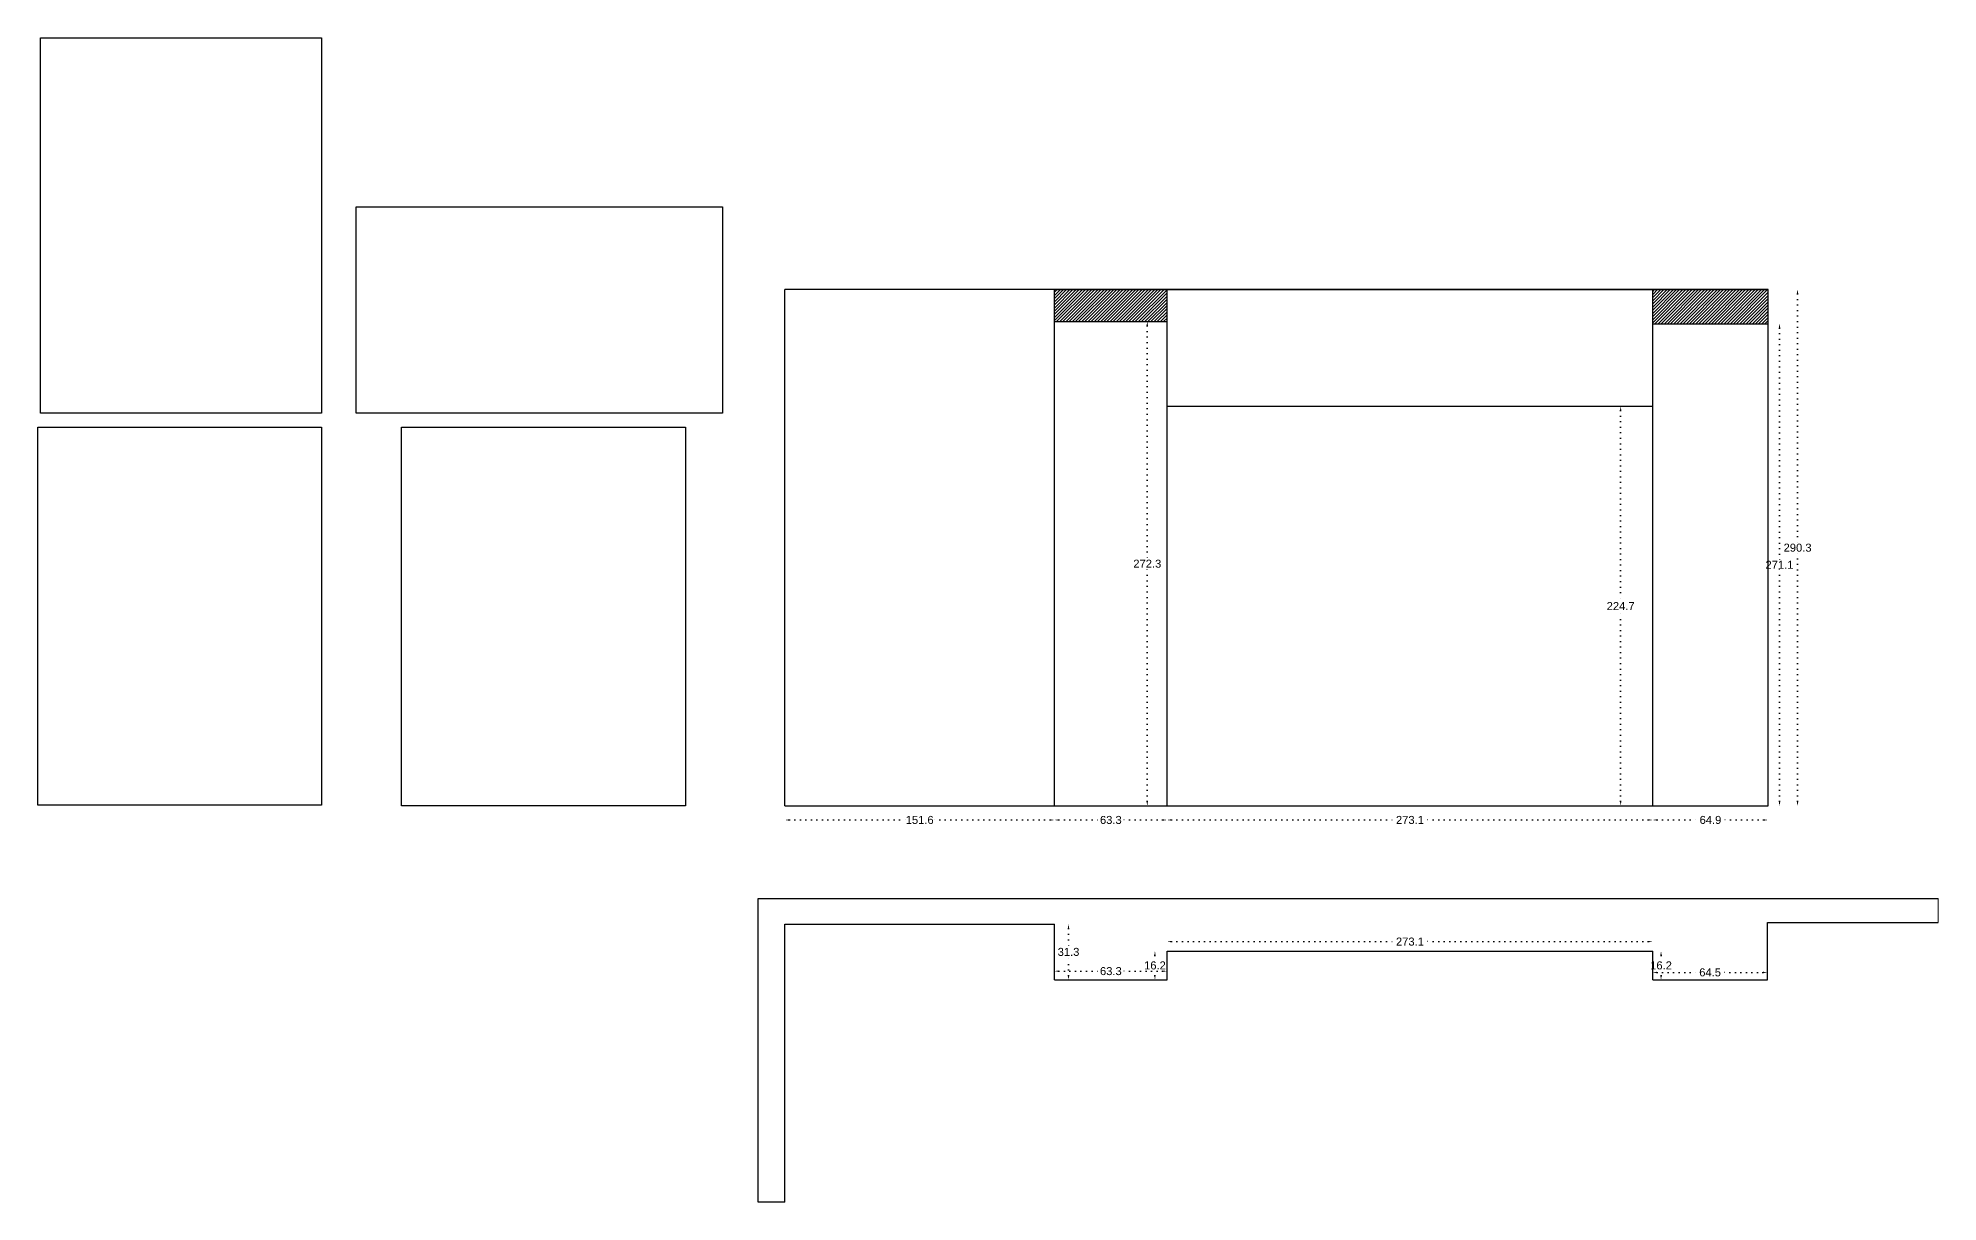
# Model space of a CAD drawing. Header units: inches. Extents: x -212 to 2684, y -258 to 1343.
# Drawn here: x -212 to 856, y -224 to 431 of the extents above; entities that cross this region are included whole.
import ezdxf

# ---------------------------------------------------------------- set-up
doc = ezdxf.new("R2010")
doc.units = ezdxf.units.IN
doc.header["$MEASUREMENT"] = 0
doc.linetypes.add('ACAD_ISO07W100', pattern=[3, 0, -3])
doc.styles.get("Standard").update_dxf_attribs({"font": 'arial.ttf'})
doc.dimstyles.get("Standard").update_dxf_attribs({"dimtxt": 4.5, "dimasz": 2.5, "dimexe": 0.18, "dimexo": 0.0625, "dimgap": 0.09, "dimtad": 0, "dimtih": 1, "dimtoh": 1, "dimdec": 1, "dimzin": 0, "dimdsep": 46, "dimtxsty": 'Standard', "dimcen": 0.09, "dimse1": 1, "dimse2": 1, "dimadec": 0, "dimazin": 0, "dimtfac": 1, "dimtdec": 1, "dimtofl": 0, "dimtmove": 0, "dimatfit": 3, "dimfxl": 1, "dimtolj": 1, "dimtzin": 0, "dimarcsym": 0})
picture_1 = doc.add_image_def('image1.jpeg', size_in_pixel=(4032, 3024))
picture_2 = doc.add_image_def('image2.jpeg', size_in_pixel=(4032, 3024))
picture_3 = doc.add_image_def('image3.jpeg', size_in_pixel=(4032, 3024))
picture_4 = doc.add_image_def('image4.jpg', size_in_pixel=(3840, 2160))

# ---------------------------------------------------------------- blocks, each defined once
blk = doc.blocks.new('*D1')
at = {"color": 0, "linetype": 'ACAD_ISO07W100', "lineweight": -2, "transparency": 16777216}
for p, q in [((210.2, -9.2), (276, -9.2)), ((356.8, -9.2), (291, -9.2))]:
    blk.add_line(p, q, dxfattribs=at)
at = {"color": 0, "transparency": 16777216}
for points in [[(210.2, -8.8), (210.2, -9.6), (207.7, -9.2)], [(356.8, -8.8), (356.8, -9.6), (359.3, -9.2)]]:
    blk.add_solid(points, dxfattribs=at)
at = {"layer": 'Defpoints', "color": 0, "transparency": 16777216}
for p in [(207.7, -1.2), (359.3, -1.2), (359.3, -9.2)]:
    blk.add_point(p, dxfattribs=at)
at = {"color": 0, "transparency": 16777216, "insert": (283.5, -9.2), "char_height": 4.5, "attachment_point": 5}
blk.add_mtext('\\A1;151.6', dxfattribs=at)
blk = doc.blocks.new('*D2')
at = {"color": 0, "linetype": 'ACAD_ISO07W100', "lineweight": -2, "transparency": 16777216}
for p, q in [((361.8, -9.2), (385, -9.2)), ((420.1, -9.2), (396.9, -9.2))]:
    blk.add_line(p, q, dxfattribs=at)
at = {"color": 0, "transparency": 16777216}
for points in [[(361.8, -8.8), (361.8, -9.6), (359.3, -9.2)], [(420.1, -8.8), (420.1, -9.6), (422.6, -9.2)]]:
    blk.add_solid(points, dxfattribs=at)
at = {"layer": 'Defpoints', "color": 0, "transparency": 16777216}
for p in [(359.3, -1.2), (422.6, -1.2), (422.6, -9.2)]:
    blk.add_point(p, dxfattribs=at)
at = {"color": 0, "transparency": 16777216, "insert": (391, -9.2), "char_height": 4.5, "attachment_point": 5}
blk.add_mtext('\\A1;63.3', dxfattribs=at)
blk = doc.blocks.new('*D3')
at = {"color": 0, "linetype": 'ACAD_ISO07W100', "lineweight": -2, "transparency": 16777216}
for p, q in [((425.1, -9.2), (551.9, -9.2)), ((693.2, -9.2), (566.4, -9.2))]:
    blk.add_line(p, q, dxfattribs=at)
at = {"color": 0, "transparency": 16777216}
for points in [[(425.1, -8.8), (425.1, -9.6), (422.6, -9.2)], [(693.2, -8.8), (693.2, -9.6), (695.7, -9.2)]]:
    blk.add_solid(points, dxfattribs=at)
at = {"layer": 'Defpoints', "color": 0, "transparency": 16777216}
for p in [(422.6, -1.2), (695.7, -1.2), (695.7, -9.2)]:
    blk.add_point(p, dxfattribs=at)
at = {"color": 0, "transparency": 16777216, "insert": (559.2, -9.2), "char_height": 4.5, "attachment_point": 5}
blk.add_mtext('\\A1;273.1', dxfattribs=at)
blk = doc.blocks.new('*D4')
at = {"color": 0, "linetype": 'ACAD_ISO07W100', "lineweight": -2, "transparency": 16777216}
for p, q in [((698.2, -9.2), (722.2, -9.2)), ((758.1, -9.2), (734.1, -9.2))]:
    blk.add_line(p, q, dxfattribs=at)
at = {"color": 0, "transparency": 16777216}
for points in [[(698.2, -8.8), (698.2, -9.6), (695.7, -9.2)], [(758.1, -8.8), (758.1, -9.6), (760.6, -9.2)]]:
    blk.add_solid(points, dxfattribs=at)
at = {"layer": 'Defpoints', "color": 0, "transparency": 16777216}
for p in [(695.7, -1.2), (760.6, -1.2), (760.6, -9.2)]:
    blk.add_point(p, dxfattribs=at)
at = {"color": 0, "transparency": 16777216, "insert": (728.2, -9.2), "char_height": 4.5, "attachment_point": 5}
blk.add_mtext('\\A1;64.9', dxfattribs=at)
blk = doc.blocks.new('*D5')
at = {"color": 0, "linetype": 'ACAD_ISO07W100', "lineweight": -2, "transparency": 16777216}
for p, q in [((411.5, 268.6), (411.5, 137.3)), ((411.5, 1.3), (411.5, 132.5))]:
    blk.add_line(p, q, dxfattribs=at)
at = {"color": 0, "transparency": 16777216}
for points in [[(411, 268.6), (411.9, 268.6), (411.5, 271.1)], [(411, 1.3), (411.9, 1.3), (411.5, -1.2)]]:
    blk.add_solid(points, dxfattribs=at)
at = {"layer": 'Defpoints', "color": 0, "transparency": 16777216}
for p in [(422.6, 271.1), (411.5, -1.2), (422.6, -1.2)]:
    blk.add_point(p, dxfattribs=at)
at = {"color": 0, "transparency": 16777216, "insert": (411.5, 134.9), "char_height": 4.5, "attachment_point": 5}
blk.add_mtext('\\A1;272.3', dxfattribs=at)
blk = doc.blocks.new('*D6')
at = {"color": 0, "linetype": 'ACAD_ISO07W100', "lineweight": -2, "transparency": 16777216}
for p, q in [((767, 267.4), (767, 136.7)), ((767, 1.3), (767, 132))]:
    blk.add_line(p, q, dxfattribs=at)
at = {"color": 0, "transparency": 16777216}
for points in [[(766.6, 267.4), (767.5, 267.4), (767, 269.9)], [(766.6, 1.3), (767.5, 1.3), (767, -1.2)]]:
    blk.add_solid(points, dxfattribs=at)
at = {"layer": 'Defpoints', "color": 0, "transparency": 16777216}
for p in [(760.2, 269.9), (767, 269.9), (760.2, -1.2)]:
    blk.add_point(p, dxfattribs=at)
at = {"color": 0, "transparency": 16777216, "insert": (767, 134.3), "char_height": 4.5, "attachment_point": 5}
blk.add_mtext('\\A1;271.1', dxfattribs=at)
blk = doc.blocks.new('*D7')
at = {"color": 0, "linetype": 'ACAD_ISO07W100', "lineweight": -2, "transparency": 16777216}
for p, q in [((777.2, 286.6), (777.2, 146.3)), ((777.2, 1.3), (777.2, 141.5))]:
    blk.add_line(p, q, dxfattribs=at)
at = {"color": 0, "transparency": 16777216}
for points in [[(776.7, 286.6), (777.6, 286.6), (777.2, 289.1)], [(776.7, 1.3), (777.6, 1.3), (777.2, -1.2)]]:
    blk.add_solid(points, dxfattribs=at)
at = {"layer": 'Defpoints', "color": 0, "transparency": 16777216}
for p in [(760.6, 289.1), (777.2, 289.1), (760.6, -1.2)]:
    blk.add_point(p, dxfattribs=at)
at = {"color": 0, "transparency": 16777216, "insert": (777.2, 143.9), "char_height": 4.5, "attachment_point": 5}
blk.add_mtext('\\A1;290.3', dxfattribs=at)
blk = doc.blocks.new('*D8')
at = {"color": 0, "linetype": 'ACAD_ISO07W100', "lineweight": -2, "transparency": 16777216}
for p, q in [((677.7, 221), (677.7, 113.5)), ((677.7, 1.3), (677.7, 108.8))]:
    blk.add_line(p, q, dxfattribs=at)
at = {"color": 0, "transparency": 16777216}
for points in [[(677.3, 221), (678.1, 221), (677.7, 223.5)], [(677.3, 1.3), (678.1, 1.3), (677.7, -1.2)]]:
    blk.add_solid(points, dxfattribs=at)
at = {"layer": 'Defpoints', "color": 0, "transparency": 16777216}
for p in [(677.7, 223.5), (695.7, 223.5), (760.2, -1.2)]:
    blk.add_point(p, dxfattribs=at)
at = {"color": 0, "transparency": 16777216, "insert": (677.7, 111.1), "char_height": 4.5, "attachment_point": 5}
blk.add_mtext('\\A1;224.7', dxfattribs=at)
blk = doc.blocks.new('*D9')
at = {"color": 0, "linetype": 'ACAD_ISO07W100', "lineweight": -2, "transparency": 16777216}
for p, q in [((415.8, -85.4), (415.8, -88.6)), ((415.8, -96.6), (415.8, -93.4))]:
    blk.add_line(p, q, dxfattribs=at)
at = {"color": 0, "transparency": 16777216}
for points in [[(415.4, -85.4), (416.2, -85.4), (415.8, -82.9)], [(415.4, -96.6), (416.2, -96.6), (415.8, -99.1)]]:
    blk.add_solid(points, dxfattribs=at)
at = {"layer": 'Defpoints', "color": 0, "transparency": 16777216}
for p in [(415.8, -82.9), (422.6, -82.9), (422.6, -99.1)]:
    blk.add_point(p, dxfattribs=at)
at = {"color": 0, "transparency": 16777216, "insert": (415.8, -91), "char_height": 4.5, "attachment_point": 5}
blk.add_mtext('\\A1;16.2', dxfattribs=at)
blk = doc.blocks.new('*D10')
at = {"color": 0, "linetype": 'ACAD_ISO07W100', "lineweight": -2, "transparency": 16777216}
for p, q in [((361.8, -94.2), (385, -94.2)), ((420.1, -94.2), (396.9, -94.2))]:
    blk.add_line(p, q, dxfattribs=at)
at = {"color": 0, "transparency": 16777216}
for points in [[(361.8, -93.8), (361.8, -94.6), (359.3, -94.2)], [(420.1, -93.8), (420.1, -94.6), (422.6, -94.2)]]:
    blk.add_solid(points, dxfattribs=at)
at = {"layer": 'Defpoints', "color": 0, "transparency": 16777216}
for p in [(422.6, -94.2), (359.3, -99.1), (422.6, -99.1)]:
    blk.add_point(p, dxfattribs=at)
at = {"color": 0, "transparency": 16777216, "insert": (391, -94.2), "char_height": 4.5, "attachment_point": 5}
blk.add_mtext('\\A1;63.3', dxfattribs=at)
blk = doc.blocks.new('*D11')
at = {"color": 0, "linetype": 'ACAD_ISO07W100', "lineweight": -2, "transparency": 16777216}
for p, q in [((367.2, -70.3), (367.2, -81)), ((367.2, -96.6), (367.2, -85.8))]:
    blk.add_line(p, q, dxfattribs=at)
at = {"color": 0, "transparency": 16777216}
for points in [[(366.8, -70.3), (367.6, -70.3), (367.2, -67.8)], [(366.8, -96.6), (367.6, -96.6), (367.2, -99.1)]]:
    blk.add_solid(points, dxfattribs=at)
at = {"layer": 'Defpoints', "color": 0, "transparency": 16777216}
for p in [(359.3, -67.8), (367.2, -67.8), (359.3, -99.1)]:
    blk.add_point(p, dxfattribs=at)
at = {"color": 0, "transparency": 16777216, "insert": (367.2, -83.4), "char_height": 4.5, "attachment_point": 5}
blk.add_mtext('\\A1;31.3', dxfattribs=at)
blk = doc.blocks.new('*D12')
at = {"color": 0, "linetype": 'ACAD_ISO07W100', "lineweight": -2, "transparency": 16777216}
for p, q in [((425.1, -77.6), (551.9, -77.6)), ((693.2, -77.6), (566.4, -77.6))]:
    blk.add_line(p, q, dxfattribs=at)
at = {"color": 0, "transparency": 16777216}
for points in [[(425.1, -77.2), (425.1, -78), (422.6, -77.6)], [(693.2, -77.2), (693.2, -78), (695.7, -77.6)]]:
    blk.add_solid(points, dxfattribs=at)
at = {"layer": 'Defpoints', "color": 0, "transparency": 16777216}
for p in [(422.6, -82.9), (695.7, -77.6), (695.7, -82.9)]:
    blk.add_point(p, dxfattribs=at)
at = {"color": 0, "transparency": 16777216, "insert": (559.2, -77.6), "char_height": 4.5, "attachment_point": 5}
blk.add_mtext('\\A1;273.1', dxfattribs=at)
blk = doc.blocks.new('*D13')
at = {"color": 0, "linetype": 'ACAD_ISO07W100', "lineweight": -2, "transparency": 16777216}
for p, q in [((700.4, -85.4), (700.4, -88.6)), ((700.4, -96.6), (700.4, -93.4))]:
    blk.add_line(p, q, dxfattribs=at)
at = {"color": 0, "transparency": 16777216}
for points in [[(700, -85.4), (700.8, -85.4), (700.4, -82.9)], [(700, -96.6), (700.8, -96.6), (700.4, -99.1)]]:
    blk.add_solid(points, dxfattribs=at)
at = {"layer": 'Defpoints', "color": 0, "transparency": 16777216}
for p in [(695.7, -82.9), (700.4, -82.9), (695.7, -99.1)]:
    blk.add_point(p, dxfattribs=at)
at = {"color": 0, "transparency": 16777216, "insert": (700.4, -91), "char_height": 4.5, "attachment_point": 5}
blk.add_mtext('\\A1;16.2', dxfattribs=at)
blk = doc.blocks.new('*D14')
at = {"color": 0, "linetype": 'ACAD_ISO07W100', "lineweight": -2, "transparency": 16777216}
for p, q in [((698.2, -94.9), (722, -94.9)), ((757.7, -94.9), (733.9, -94.9))]:
    blk.add_line(p, q, dxfattribs=at)
at = {"color": 0, "transparency": 16777216}
for points in [[(698.2, -94.5), (698.2, -95.3), (695.7, -94.9)], [(757.7, -94.5), (757.7, -95.3), (760.2, -94.9)]]:
    blk.add_solid(points, dxfattribs=at)
at = {"layer": 'Defpoints', "color": 0, "transparency": 16777216}
for p in [(760.2, -94.9), (695.7, -99.1), (760.2, -99.1)]:
    blk.add_point(p, dxfattribs=at)
at = {"color": 0, "transparency": 16777216, "insert": (728, -94.9), "char_height": 4.5, "attachment_point": 5}
blk.add_mtext('\\A1;64.5', dxfattribs=at)

msp = doc.modelspace()

# ---------------------------------------------------------------- hatches: boundary and pattern name
h = msp.add_hatch()
h.set_pattern_fill('ANSI31', color=256, scale=10)
h.set_pattern_definition([(45, (25.8272, 0), (-0.8838835, 0.8838835), [])])
h.paths.add_polyline_path([(422.61, 289.06), (359.31, 289.06), (359.31, 271.06), (422.61, 271.06)])
h.paths.add_polyline_path([(760.61, 289.06), (695.71, 289.06), (695.71, 269.86), (760.61, 269.86)])

# ---------------------------------------------------------------- linework, layer by layer
for p, q in [((760.61, 289.06), (207.71, 289.06)), ((207.71, -1.24), (207.71, 289.06)), ((359.31, 289.06), (760.61, 289.06)), ((359.31, -1.24), (359.31, 289.06)), ((422.61, -1.24), (422.61, 289.06)), ((695.71, -1.24), (695.71, 289.06)), ((760.61, -1.24), (760.61, 289.06)), ((359.31, 271.06), (422.61, 271.06)), ((695.71, 269.86), (760.21, 269.86)), ((422.61, 223.46), (695.71, 223.46)), ((207.71, -1.24), (760.61, -1.24)), ((192.71, -224.01), (192.71, -53.33)), ((192.71, -53.33), (856.16, -53.33)), ((207.71, -224.01), (207.71, -67.77)), ((207.71, -67.77), (359.31, -67.77)), ((359.31, -99.07), (359.31, -67.77)), ((760.21, -99.07), (760.21, -66.77)), ((760.21, -66.77), (856.16, -66.77)), ((760.21, -99.07), (760.21, -67.77)), ((422.61, -99.07), (422.61, -82.87)), ((422.61, -99.07), (422.61, -82.87)), ((422.61, -82.87), (695.71, -82.87)), ((695.71, -99.07), (695.71, -82.87)), ((359.31, -99.07), (422.61, -99.07)), ((695.71, -99.07), (760.21, -99.07)), ((207.71, -224.01), (192.71, -224.01))]:
    msp.add_line(p, q)
at = {"lineweight": 20}
msp.add_line((856.16, -66.77), (856.16, -53.33), dxfattribs=at)

# ---------------------------------------------------------------- dimensions: what is measured, and where the dimension line sits
for base, p1, p2, angle, picture, middle in [((777.15, 289.06), (760.61, -1.24), (760.61, 289.06), 270, '*D7', (777.15, 143.91)), ((411.46, -1.24), (422.61, 271.06), (422.61, -1.24), 90, '*D5', (411.46, 134.91)), ((367.21, -67.77), (359.31, -99.07), (359.31, -67.77), 270, '*D11', (367.21, -83.42)), ((415.77, -82.87), (422.61, -99.07), (422.61, -82.87), 270, '*D9', (415.77, -90.97))]:
    dim = msp.add_linear_dim(base=base, p1=p1, p2=p2, angle=angle, dimstyle='Standard')
    dim.commit()
    dim.dimension.update_dxf_attribs({"geometry": picture, "text_midpoint": middle})
for base, p1, p2, picture, middle in [((767.04, 269.86), (760.21, -1.24), (760.21, 269.86), '*D6', (767.04, 134.31)), ((677.69, 223.46), (760.21, -1.24), (695.71, 223.46), '*D8', (677.69, 111.11)), ((700.37, -82.87), (695.71, -99.07), (695.71, -82.87), '*D13', (700.37, -90.97))]:
    dim = msp.add_linear_dim(base=base, p1=p1, p2=p2, angle=270, dimstyle='Standard')
    dim.commit()
    dim.dimension.update_dxf_attribs({"geometry": picture, "text_midpoint": middle, "dimtype": 160})
for base, p1, p2, picture, middle in [((359.31, -9.22), (207.71, -1.24), (359.31, -1.24), '*D1', (283.51, -9.22)), ((422.61, -9.22), (359.31, -1.24), (422.61, -1.24), '*D2', (390.96, -9.22)), ((695.71, -9.22), (422.61, -1.24), (695.71, -1.24), '*D3', (559.16, -9.22)), ((760.61, -9.22), (695.71, -1.24), (760.61, -1.24), '*D4', (728.16, -9.22)), ((695.71, -77.58), (422.61, -82.87), (695.71, -82.87), '*D12', (559.16, -77.58)), ((422.61, -94.18), (359.31, -99.07), (422.61, -99.07), '*D10', (390.96, -94.18)), ((760.21, -94.88), (695.71, -99.07), (760.21, -99.07), '*D14', (727.96, -94.88))]:
    dim = msp.add_linear_dim(base=base, p1=p1, p2=p2, dimstyle='Standard')
    dim.commit()
    dim.dimension.update_dxf_attribs({"geometry": picture, "text_midpoint": middle})

# ---------------------------------------------------------------- pictures from other files: only their frames are drawn
image = msp.add_image(picture_2, insert=(-211.01, 430.52), size_in_units=(210.87, 158.15), rotation=-90)
image.dxf.flags = 7
image = msp.add_image(picture_4, insert=(-33.42, 219.65), size_in_units=(206.11, 115.94))
image.dxf.flags = 7
image = msp.add_image(picture_1, insert=(-212.33, 211.72), size_in_units=(212.62, 159.47), rotation=-90)
image.dxf.flags = 7
image = msp.add_image(picture_3, insert=(-7.94, 211.72), size_in_units=(212.94, 159.71), rotation=-90)
image.dxf.flags = 7

doc.saveas('drawing.dxf')
